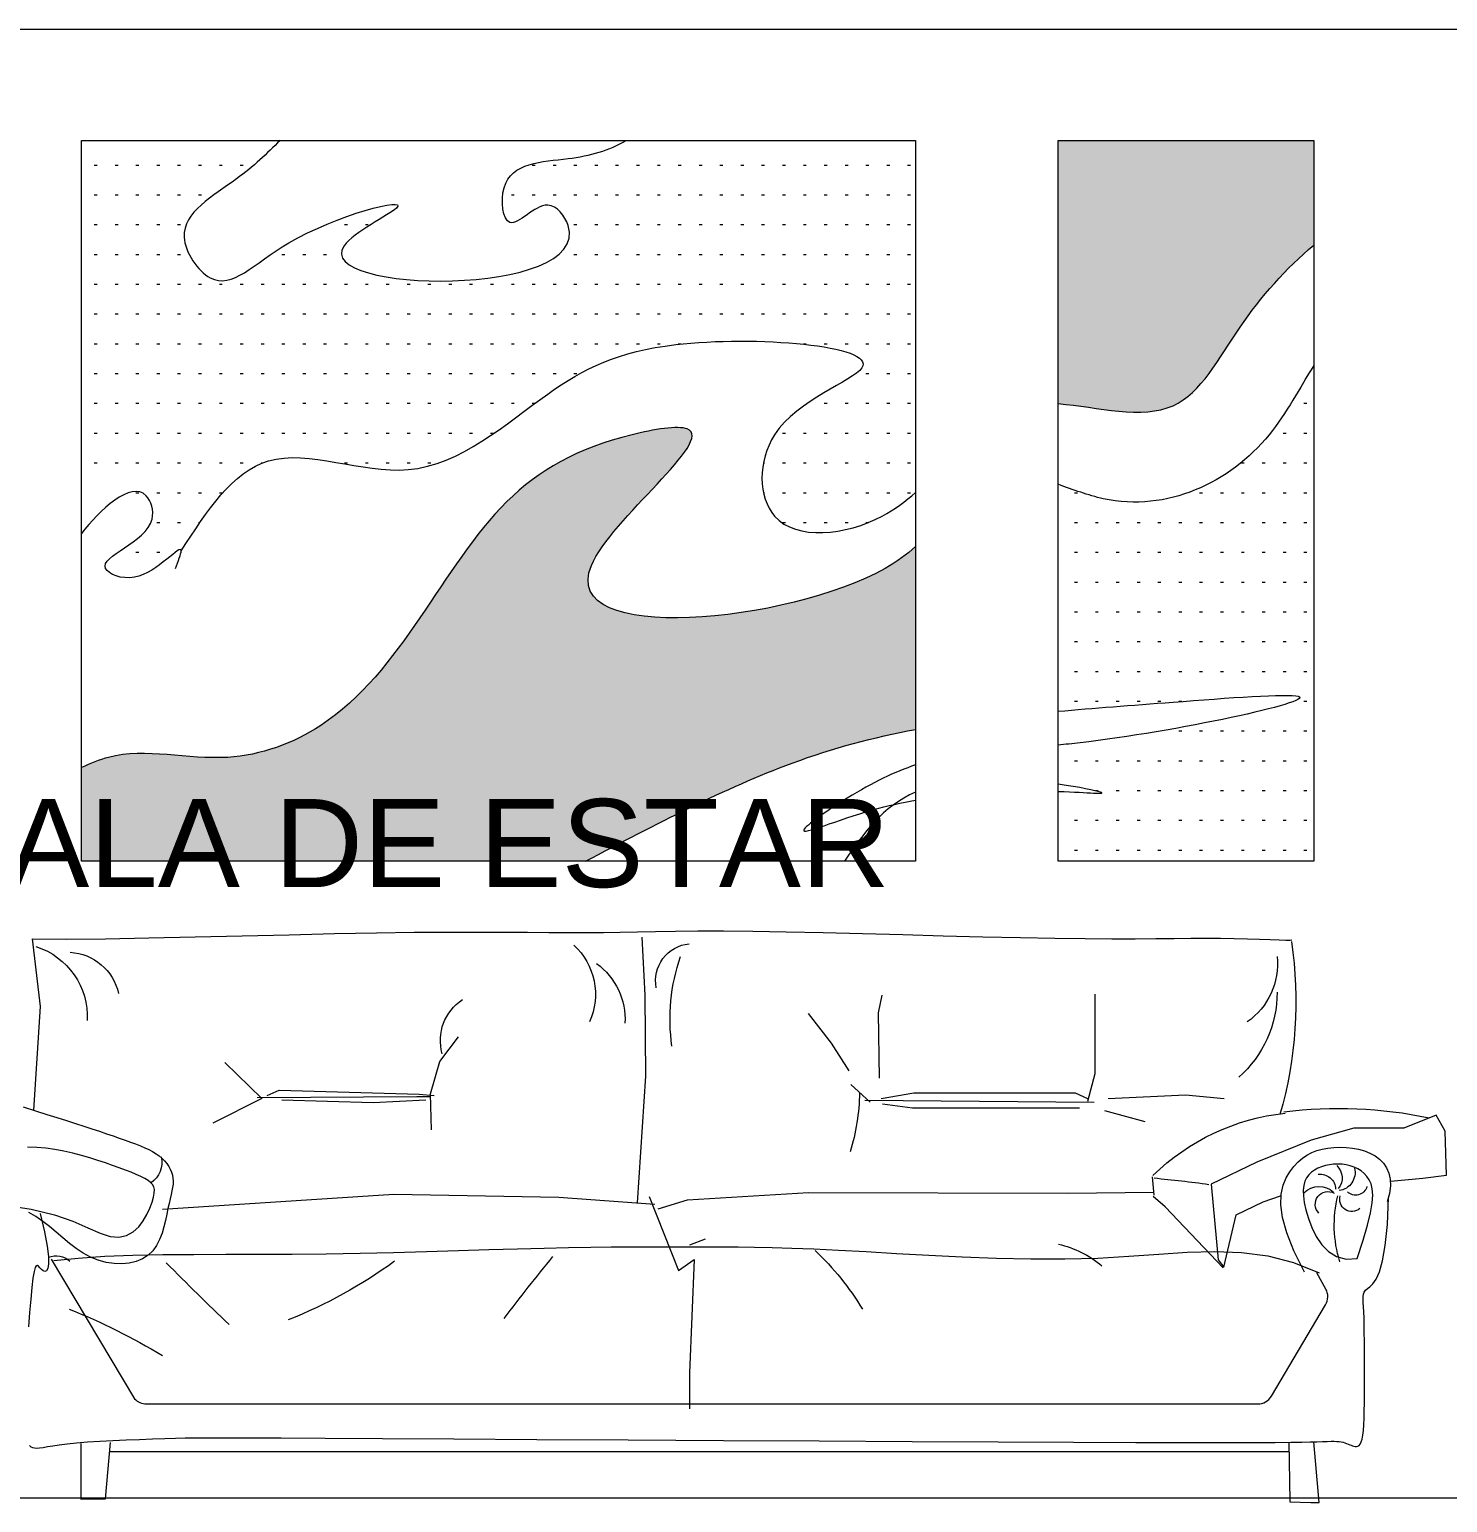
# Model space of a CAD drawing. Header units: metres. Extents: x -2 to 3328848, y -2 to 2725060.
# Drawn here: x 1663906.1 to 1663930.23, y 1363077.67 to 1363102.75 of the extents above; entities that cross this region are included whole.
import ezdxf

# ---------------------------------------------------------------- set-up
doc = ezdxf.new("R2010")
doc.units = ezdxf.units.M
doc.layers.get('0').update_dxf_attribs({"color": 253, "lineweight": 0})
doc.layers.add('8', color=253, linetype='Continuous', lineweight=0)
doc.layers.add('CYAN', color=253, linetype='Continuous', lineweight=0)
doc.styles.get("Standard").update_dxf_attribs({"font": 'arial.ttf'})

# ---------------------------------------------------------------- blocks, each defined once
blk = doc.blocks.new('A$C16C20323')
at = {"layer": '8'}
h = blk.add_hatch(dxfattribs=at)
h.set_pattern_fill('ACAD_ISO07W100,_I', color=256, scale=10, style=2)
h.set_pattern_definition([(180, (75748.87626669418, -16613.22087802776), (0, 50), [5, -30])])
edge = h.paths.add_edge_path()
edge.add_spline(control_points=[(3090.807434947885, 2286.336886650122), (3112.962445747238, 2264.633118708804), (3164.920705838333, 2213.733120064509), (3285.654595040105, 2148.968980203772), (3190.330738454781, 2011.607894400349), (3090.649810594521, 2136.150973360502), (2803.628447655516, 2211.923528292562), (3174.661722726611, 2032.047189992951), (2506.975251336247, 2020.173169746759), (2645.79708579024, 2203.007557604255), (2713.181267951062, 2114.121071912577), (2728.487964830303, 2250.427729937521), (2606.213376875123, 2250.329145868771), (2538.48674379813, 2269.827190946624), (2509.919184869228, 2286.336886650122)], knot_values=[0, 0, 0, 0, 97.61077885789359, 228.9182470513934, 310.1310501586204, 454.3477405367803, 644.2120835343969, 752.5776208347598, 1129.994825742639, 1178.305789813248, 1248.190508174087, 1307.545253836941, 1425.49939993699, 1527.750201225838, 1527.750201225847, 1527.750201225847, 1527.750201225847], degree=3, periodic=0)
edge.add_line((2509.919184869226, 2286.336886650123), (2024.431556882933, 2286.336886650123))
edge.add_line((2024.431556882933, 2286.336886650123), (2024.431556882932, 1695.632936274154))
edge.add_spline(control_points=[(2024.431556882962, 1695.632936274134), (2041.122916619366, 1680.63847138546), (2112.777621924164, 1626.872892960248), (2287.21873206897, 1607.025458723987), (2291.169325460665, 1830.167362143296), (1969.82562342743, 1933.318042198294), (2444.921117311562, 1971.244949360302), (2647.274927337276, 1870.856182566651), (2853.438835802517, 1680.440318463221), (3122.67561477689, 1805.236019726286), (3213.727811519624, 1664.046145885393), (3256.775556902008, 1597.294261174186)], knot_values=[0, 0, 0, 0, 62.00041497035954, 242.6126963318088, 379.2207695602697, 563.7128158320725, 878.551956538682, 1108.792192230507, 1375.23391594912, 1609.998469144567, 1820.522377331869, 1820.522377331869, 1820.522377331869, 1820.522377331869], degree=3, periodic=0)
edge.add_spline(control_points=[(3256.775556902027, 1597.294261174166), (3256.441093716606, 1610.992866469646), (3318.192144951434, 1532.496088095675), (3428.707406243731, 1579.593929407998), (3287.644651046474, 1618.598155332144), (3323.310575984637, 1732.874179316914), (3394.691339859317, 1665.358216356497), (3424.053829770637, 1626.567425349418)], knot_values=[30.85820975532749, 30.85820975532749, 30.85820975532749, 30.85820975538357, 120.4577728202238, 171.4190416240831, 285.3451521366473, 325.5784331047183, 451.4304912724597, 451.4304912724597, 451.4304912724597, 451.4304912724597], degree=3, periodic=0)
edge.add_line((3424.053829770637, 1626.567425349421), (3424.053829770637, 2286.336886650123))
edge.add_line((3424.053829770637, 2286.336886650123), (3090.807434947884, 2286.336886650123))
edge = h.paths.add_edge_path()
edge.add_spline(control_points=[(1784.856474504209, 1709.198975520409), (1760.16515648675, 1700.103637754492), (1627.306801385639, 1650.386517503659), (1450.312632960791, 1733.279684344347), (1379.685754062375, 1871.481623265117), (1356.143349056816, 1908.667953275883)], knot_values=[6877.723655765918, 6877.723655765918, 6877.723655765918, 6877.723655765918, 6948.392645921197, 7246.618386428713, 7380.027864931973, 7380.027864931973, 7380.027864931973, 7380.027864931973], degree=3, periodic=0)
edge.add_line((1356.143349056816, 1908.667953275884), (1356.143349056817, 1076.485744267451))
edge.add_line((1356.143349056817, 1076.485744267451), (1784.856474504209, 1076.48574426745))
edge.add_line((1784.856474504209, 1076.48574426745), (1784.856474504209, 1193.621246531704))
edge.add_spline(control_points=[(1784.856474504209, 1193.621246531704), (1732.42987164676, 1191.963101595316), (1682.531681949142, 1186.181902779452), (1748.873046933979, 1200.879480257539), (1784.856474504195, 1205.804784565011)], knot_values=[2454.856752107954, 2454.856752107954, 2454.856752107954, 2454.856752107954, 2611.839141162161, 2718.165591787911, 2718.165591787911, 2718.165591787911, 2718.165591787911], degree=3, periodic=0)
edge.add_line((1784.856474504209, 1205.804784565014), (1784.856474504209, 1271.480808056899))
edge.add_spline(control_points=[(1784.856474504209, 1271.480808056902), (1773.195346315988, 1272.580399477676), (1610.478547400737, 1289.343574450464), (1217.520948854406, 1372.689678895211), (1580.726523618709, 1344.33639383566), (1726.164897851937, 1333.467961466067), (1784.856474504239, 1328.259444582796)], knot_values=[868.2546038146513, 868.2546038146513, 868.2546038146513, 868.2546038146513, 898.3869557567127, 1272.722790393015, 1482.85031008688, 1645.919818249299, 1645.919818249299, 1645.919818249299, 1645.919818249299], degree=3, periodic=0)
edge.add_line((1784.85647450421, 1328.259444582798), (1784.85647450421, 1709.198975520408))
edge = h.paths.add_edge_path()
edge.add_spline(control_points=[(1116.568384518629, 1431.323699722907), (1103.774309084387, 1432.829121841638), (1014.165046441107, 1444.99805470787), (927.9394398374134, 1473.239856258075), (753.5130033852329, 1559.159138341911), (687.8552590712497, 1596.028433240248)], knot_values=[4975.167544176809, 4975.167544176809, 4975.167544176809, 4975.167544176809, 5007.226868673364, 5206.40107326521, 5364.658560650051, 5364.658560650051, 5364.658560650051, 5364.658560650051], degree=3, periodic=0)
edge.add_line((687.8552590712352, 1596.028433240257), (687.8552590712357, 1076.485744267451))
edge.add_line((687.8552590712357, 1076.485744267451), (1116.568384518628, 1076.48574426745))
edge.add_line((1116.568384518628, 1076.48574426745), (1116.568384518629, 1431.323699722908))
h = blk.add_hatch(dxfattribs=at)
h.set_pattern_fill('ACAD_ISO07W100,_I', color=256, scale=5, style=2)
h.set_pattern_definition([(180, (75748.87626669418, -16613.22087802776), (0, 25), [2.5, -15])])
edge = h.paths.add_edge_path()
edge.add_spline(control_points=[(3424.053829770637, 1233.617259427814), (3409.216918665319, 1240.730906812645), (3332.825740039159, 1272.187455007774), (3188.733375155993, 1229.944814777464), (2908.083245903603, 1333.790621161224), (2787.728959709653, 1658.212120687658), (2567.648881772475, 1783.945028638667), (2301.103669536431, 1828.75023335579), (2846.521864768583, 1414.278055953848), (2187.885299449947, 1482.122839316489), (2039.093269616555, 1591.364252201423), (2024.431556882933, 1604.738077924656)], knot_values=[7681.411536344342, 7681.411536344342, 7681.411536344342, 7681.411536344342, 7730.333959412095, 7930.471943770684, 8095.639294761695, 8584.239328886799, 8822.252447204872, 8915.511186653637, 9195.743884754611, 9688.79072809375, 9749.993100443644, 9749.993100443644, 9749.993100443644, 9749.993100443644], degree=3, periodic=0)
edge.add_line((2024.431556882933, 1604.738077924655), (2024.431556882933, 1297.766152563123))
edge.add_spline(control_points=[(2024.431556882933, 1297.766152563123), (2095.382675164437, 1284.505225155237), (2270.317088950294, 1238.177055438715), (2460.764099213469, 1138.178945599644), (2578.259027518696, 1076.485823035193)], knot_values=[0, 0, 0, 0, 238.2396038911741, 621.9427748959197, 621.9427748959197, 621.9427748959197, 621.9427748959197], degree=3, periodic=0)
edge.add_line((2578.259027518696, 1076.485823035193), (3424.053829770636, 1076.485823035192))
edge.add_line((3424.053829770636, 1076.485823035192), (3424.053829770636, 1233.617259427815))
edge = h.paths.add_edge_path()
edge.add_spline(control_points=[(1356.143349056816, 2110.866761329595), (1402.748196677494, 2071.524434224379), (1487.89469741832, 1976.198052467949), (1576.909897108417, 1798.834227937474), (1718.453709691632, 1838.961620587794), (1784.856474504209, 1844.689031297512)], knot_values=[2122.531057939208, 2122.531057939208, 2122.531057939208, 2122.531057939208, 2291.073643157746, 2464.156657005595, 2654.935237418556, 2654.935237418556, 2654.935237418556, 2654.935237418556], degree=3, periodic=0)
edge.add_line((1784.85647450421, 1844.689031297512), (1784.856474504209, 2286.336807882381))
edge.add_line((1784.856474504209, 2286.336807882381), (1356.143349056817, 2286.336807882381))
edge.add_line((1356.143349056817, 2286.336807882381), (1356.143349056817, 2110.866761329596))
edge = h.paths.add_edge_path()
edge.add_spline(control_points=[(687.8552590712497, 1700.02837528045), (789.4333962179226, 1682.068972296776), (1005.271468778563, 1618.733797581208), (993.2658828715357, 2079.969309721429), (804.7183149740304, 2054.733201123421), (696.534630258815, 2067.549976949475), (687.8552590712352, 2068.704566593176)], knot_values=[3818.452347900766, 3818.452347900766, 3818.452347900766, 3818.452347900766, 4073.349248349035, 4385.634460489704, 4610.650925174316, 4630.064468693025, 4630.064468693025, 4630.064468693025, 4630.064468693025], degree=3, periodic=0)
edge.add_line((687.8552590712347, 2068.704566593175), (687.8552590712347, 1700.028375280453))
for p, q in [((2403.116257699876, 432.6202585740793), (2377.080754266877, 442.7544496524606)), ((3376.933550917194, 85.69534500548252), (1397.961425782662, 85.69534500548252))]:
    blk.add_line(p, q, dxfattribs=at)
for points in [[(2483.605101161214, 949.0706227224546), (2478.960868670532, 851.6215687129989), (2477.41276786587, 715.5022217199985), (2491.47431501151, 503.1916017285948)], [(1735.459327801509, 673.7498837509738), (1723.074661210805, 720.1542119120386), (1723.074661210805, 853.179921414845)], [(2084.988582627862, 712.420137702542), (2086.536683432525, 822.2437026408115), (2080.344350137166, 851.6330831537598)], [(2136.075279872064, 724.7946095993648), (2165.488845544154, 771.1989377604295), (2204.1909461209, 820.6969034117028)], [(2836.56781930312, 625.7872028880483), (2838.115920107783, 686.1128412070357), (2822.635051907782, 740.2512045456351), (2791.673455354292, 782.0150959873972)], [(3183.270735590952, 738.7044053165264), (3121.347402637461, 678.3787669975391), (3203.395766358401, 636.614914587768)], [(2100.469450827863, 672.2030454898741), (2132.979148186016, 701.5924650348279)], [(1701.401529638708, 678.390320470291), (1571.362600359615, 684.5775564186879), (1506.343205643338, 678.390320470291)], [(2109.757915809256, 675.2966829800826), (1724.622762015453, 672.2030454898741)], [(2081.991182573984, 678.4477755780499), (2027.42293667738, 687.5350112520064), (1756.316315173433, 687.5350112519918), (1735.853205481384, 678.4477755780354)], [(2079.717488180817, 669.3605399040935), (2029.696631070547, 662.5451229066202), (1749.495231993918, 662.5451229066202)], [(3112.676080280347, 682.9914129310309), (3092.212970588313, 692.0786486049728), (2857.314467783013, 685.2631925755086), (2832.304039227893, 682.9914129310309)], [(3129.087836737453, 679.9256052586388), (2861.337152484528, 681.4724044877476), (2838.115920107783, 681.4724044877476)], [(3087.665651725227, 676.1759569015521), (2934.619447841571, 671.6323585805767), (2845.946065740412, 676.1759569015521)], [(1707.593862934067, 658.2817743639425), (1639.478196685217, 639.7200274867319)], [(1371.656261377662, 386.8234510127186), (1389.438778142052, 422.3988420391652), (1401.454947585662, 452.719666177607), (1408.48555344269, 478.3371354198862), (1411.311379447419, 499.8024617578449), (1410.713209334106, 517.6668571833252), (1407.471826836976, 532.4815336881693), (1402.368015690343, 544.7977032642775), (1396.182559628403, 555.166577903492), (1389.561543489443, 564.062998803649), (1382.612256527689, 571.6563239867937), (1375.307289101402, 578.0395406809366), (1367.619231568897, 583.3056361141171), (1359.520674288375, 587.5475975144036), (1350.984207618094, 590.8584121098356), (1341.982421916342, 593.3310671284235), (1332.487907541348, 595.0585497982356), (1322.507994484869, 596.1115558999845), (1312.188971272364, 596.4716154253074), (1301.711866062848, 596.0979669184562), (1291.257707015306, 594.9498489237994), (1281.007522288666, 592.986499985589), (1271.142340041915, 590.1671586481352), (1261.843188434039, 586.4510634557773), (1253.291095623994, 581.7974529527964), (1245.6661352683, 576.1634234847115), (1239.144563013586, 569.4975026019056), (1233.901680004012, 561.7460756559994), (1230.11278738371, 552.855527998614), (1227.953186296902, 542.7722449813118), (1227.598177887689, 531.4426119557138), (1229.223063300262, 518.8130142734117), (1233.003143678783, 504.8298372860554)], [(1283.172860752864, 409.4130663612123), (1273.116478489523, 440.2743444918269), (1265.778020621961, 465.7190081627305), (1260.877497523252, 486.4050028722522), (1258.13491956635, 502.9902741187798), (1257.270297124327, 516.1327674006425), (1258.003640570168, 526.4904282161988), (1260.054960276859, 534.7212020638071), (1263.144266617441, 541.4830344417678), (1267.024958782902, 547.3288212017178), (1271.583991236097, 552.3912596080299), (1276.741707257854, 556.6979972784138), (1282.418450128942, 560.2766818304917), (1288.534563130248, 563.154960881915), (1295.010389542542, 565.360482050306), (1301.766272646651, 566.9208929533743), (1308.722555723405, 567.8638412087421), (1315.796088292336, 568.2129250543621), (1322.889744827917, 567.9755452095087), (1329.902906043266, 567.1550530137574), (1336.734952651561, 565.754799806713), (1343.28526536595, 563.7781369279219), (1349.453224899611, 561.2284157169597), (1355.138211965721, 558.1089875134312), (1360.239607277399, 554.4232036568828), (1364.65933915686, 550.1473152149374), (1368.309526362384, 545.1491721671155), (1371.104835261314, 539.2695242210139), (1372.95993222094, 532.3491210841712), (1373.789483608634, 524.2287124641844), (1373.508155791686, 514.749048068592), (1372.030615137439, 503.7508776050199), (1369.271528013211, 491.0749507809487), (1365.130618869458, 476.7558743240043), (1359.447844489288, 461.6036830417543), (1352.04821973895, 446.6222687617956), (1342.756759484662, 432.8155233116668), (1331.398478592673, 421.1873385189647), (1317.798391929231, 412.741606211257), (1301.781514360526, 408.4822182161406), (1283.172860752864, 409.4130663612123)], [(1623.755324109195, 515.7686340650216), (1626.851525718492, 546.7048528390842)], [(2456.434687656219, 493.0397650406485), (2406.98963429303, 508.2411172130196), (2204.1909461209, 520.615628141848), (1769.51712596431, 519.0687898807337), (1624.258546866666, 520.7966688254928)], [(1508.183928618382, 394.1788367334775), (1605.795536770689, 496.4837412765446), (1625.529976251113, 513.7372134922443)], [(2471.172467219483, 513.4920925162405), (2421.949078160818, 389.6058082825875), (2396.070161494659, 407.7226028507248), (2403.515281095359, 217.530531827415), (2403.515281095359, 157.3767904476663)], [(3287.932846036376, 492.2542194358502), (2900.039183138026, 517.5104762108786), (2622.932495421701, 512.8700394915759), (2462.196766884852, 501.036080280548)], [(1398.248074205534, 100.9701993768067), (1397.035395241881, 36.34924530508215), (1396.63123884394, 1.211621776423272), (1361.060511272372, -9.646788384998217e-06), (1347.317235890587, -9.646788384998217e-06), (1356.33237864665, 101.9824772435495)], [(3425.259372230488, 99.35700671138693), (3425.259372230488, 40.20228943692564), (3425.259372230488, 5.695345005482523), (3405.390470336002, 6.100731383976381), (3383.761530259319, 6.100731383976381), (3375.650712692193, 100.6495514758535)]]:
    blk.add_lwpolyline(points, dxfattribs=at)
blk.add_lwpolyline([(3474.753596009919, 408.2569899976479), (3334.938257624264, 174.1026047290616, -0.2093861550752486), (3315.257805076108, 165.4830738334967), (1450.278568292488, 165.4830738334822, -0.2648401492278568), (1427.245726850422, 178.6033783162384), (1336.390967859435, 331.831399958839, -0.2661273810817196), (1335.991339780128, 358.4478614891668), (1350.933596573333, 385.4656057079519)], format="xyb", dxfattribs=at)
for centre, radius, start, end in [((1536.105100395667, 904.303116904859), 118.9813641959631, 174.0901394615361, 235.0209089518803), ((2398.189934100621, 875.9115097457798), 62.44129747743111, 349.0678784257859, 84.12325331977777), ((2111.902360225911, 811.460746565539), 324.4958156341367, 351.9926615556597, 18.89688099753966), ((2672.610046911126, 853.3343905649635), 111.1029072156121, 132.2007115446772, 204.7532286367457), ((3447.893111199053, 835.9933641545613), 87.84253446565185, 93.0583135878144, 167.8196465602301), ((3537.57485639643, 815.7668980022827), 123.1947560238851, 107.5100380220941, 183.0555878460698), ((2626.948436264312, 811.135766648611), 115.1187160921854, 125.6966884856016, 183.3400406647243), ((1607.779052588579, 856.4076304469163), 190.0236154103651, 179.8476621519279, 228.6430687671094), ((2740.111045156373, 775.77276838115), 81.67016091585361, 344.1138342328233, 57.02921112171845), ((2459.377071413866, 690.8856300431034), 340.766011016308, 180.5225603479764, 197.437199581312), ((1364.988347644292, 282.2600143101263), 373.2873414824479, 45.61782475897713, 83.96316394776878), ((3331.34002034922, 571.2575110968573), 42.20421751986737, 167.8641151340355, 235.2821049806535), ((1318.000908181508, 554.3098504489717), 31.10694981619264, 167.0394770984451, 261.5781038157494), ((1336.109298840398, 544.9613631715438), 27.61286478271088, 131.7065432137361, 220.6591199362513), ((1345.505163070804, 525.1126575689377), 26.06905380495595, 83.075171003778, 177.8028938817334), ((1851.834025257151, -1816.70180965486), 2372.454313667237, 95.51204707688491, 97.74216850405789), ((1285.860005258044, 535.4931471399577), 19.45832727154941, 195.1686672965458, 315.3673765317782), ((1332.335501257607, 500.5372123800007), 21.36127958787609, 316.3413212535944, 118.8413898532196), ((1347.337229104844, 494.2763790313729), 36.19314589450635, 45.53509397851948, 132.4909824484523), ((1292.286986822379, 508.9922567918802), 20.33583746334678, 229.5753243845396, 17.06290389620183), ((1113.656504911705, 466.2337642721504), 208.1477168199841, 342.6797425897872, 13.53803393884416), ((1822.701019691391, 266.3087442667129), 171.6148517495221, 102.8108695105425, 130.2816028278584), ((2532.114470604982, 68.66199037980914), 490.6787386883699, 133.7272450529709, 148.5407315843611), ((-1019.692504239632, -2561.247941529527), 4710.323846487793, 37.5447599489049, 39.15330790776118), ((3387.599590701153, 1081.454470884473), 834.6934482151681, 234.1332206506805, 248.1854021586805), ((51.30857995415863, 3580.95029607719), 4531.993216265621, 313.5948552882178, 315.4645119576178), ((3466.443402043937, 380.3038485103134), 33.95571817288223, 67.53627887608069, 132.5465713537118), ((3850.568962374135, -683.3421083433532), 1086.77968348133, 111.9378556379355, 121.1545974054095)]:
    blk.add_arc(centre, radius, start, end, dxfattribs=at)
for points, knots in [([(3090.807434947885, 2286.336886650122), (3112.962445747238, 2264.633118708804), (3164.920705838333, 2213.733120064509), (3285.654595040105, 2148.968980203772), (3190.330738454781, 2011.607894400349), (3090.649810594521, 2136.150973360502), (2803.628447655516, 2211.923528292562), (3174.661722726611, 2032.047189992951), (2506.975251336247, 2020.173169746759), (2645.79708579024, 2203.007557604255), (2713.181267951062, 2114.121071912577), (2728.487964830303, 2250.427729937521), (2606.213376875123, 2250.329145868771), (2538.48674379813, 2269.827190946624), (2509.919184869228, 2286.336886650122)], [0, 0, 0, 0, 97.61077885789359, 228.9182470513934, 310.1310501586204, 454.3477405367803, 644.2120835343969, 752.5776208347598, 1129.994825742639, 1178.305789813248, 1248.190508174087, 1307.545253836941, 1425.49939993699, 1527.750201225838, 1527.750201225847, 1527.750201225847, 1527.750201225847]), ([(1784.856474504209, 1844.689031297512), (1718.453709691632, 1838.961620587794), (1576.909897108417, 1798.834227937474), (1487.89469741832, 1976.198052467949), (1402.748196677494, 2071.524434224379), (1356.143349056816, 2110.866761329595)], [2122.531057939207, 2122.531057939207, 2122.531057939207, 2122.531057939207, 2313.309638352167, 2486.392652200017, 2654.935237418555, 2654.935237418555, 2654.935237418555, 2654.935237418555]), ([(3256.775556902008, 1597.294261174186), (3213.727811519624, 1664.046145885393), (3122.67561477689, 1805.236019726286), (2853.438835802517, 1680.440318463221), (2647.274927337276, 1870.856182566651), (2444.921117311562, 1971.244949360302), (1969.82562342743, 1933.318042198294), (2291.169325460665, 1830.167362143296), (2287.21873206897, 1607.025458723987), (2112.777621924164, 1626.872892960248), (2041.122916619366, 1680.63847138546), (2024.431556882962, 1695.632936274134)], [0, 0, 0, 0, 210.5239081873018, 445.288461382749, 711.7301851013622, 941.9704207931874, 1256.809561499797, 1441.3016077716, 1577.909681000061, 1758.52196236151, 1820.522377331869, 1820.522377331869, 1820.522377331869, 1820.522377331869]), ([(1356.143349056816, 1908.667953275883), (1379.685754062375, 1871.481623265117), (1450.312632960791, 1733.279684344347), (1627.306801385639, 1650.386517503659), (1760.16515648675, 1700.103637754492), (1784.856474504209, 1709.198975520409)], [6877.723655765918, 6877.723655765918, 6877.723655765918, 6877.723655765918, 7011.133134269178, 7309.358874776694, 7380.027864931973, 7380.027864931973, 7380.027864931973, 7380.027864931973]), ([(2024.431556882933, 1604.738077924656), (2039.093269616555, 1591.364252201423), (2187.885299449947, 1482.122839316489), (2846.521864768583, 1414.278055953848), (2301.103669536431, 1828.75023335579), (2567.648881772475, 1783.945028638667), (2787.728959709653, 1658.212120687658), (2908.083245903603, 1333.790621161224), (3188.733375155993, 1229.944814777464), (3332.825740039159, 1272.187455007774), (3409.216918665319, 1240.730906812645), (3424.053829770637, 1233.617259427814)], [7681.411536344342, 7681.411536344342, 7681.411536344342, 7681.411536344342, 7742.613908694235, 8235.660752033375, 8515.893450134348, 8609.152189583114, 8847.165307901187, 9335.76534202629, 9500.932693017301, 9701.07067737589, 9749.993100443644, 9749.993100443644, 9749.993100443644, 9749.993100443644]), ([(3266.538290560056, 1568.021096998968), (3261.71451851599, 1580.298770063451), (3242.884494297818, 1628.22576143745), (3318.192144951434, 1532.496088095675), (3428.707406243731, 1579.593929407998), (3287.644651046474, 1618.598155332144), (3323.310575984637, 1732.874179316914), (3394.691339859317, 1665.358216356497), (3424.053829770637, 1626.567425349418)], [0, 0, 0, 0, 30.85820975538357, 120.4577728202238, 171.4190416240831, 285.3451521366473, 325.5784331047183, 451.4304912724597, 451.4304912724597, 451.4304912724597, 451.4304912724597]), ([(1784.856474504239, 1328.259444582796), (1726.164897851937, 1333.467961466067), (1580.726523618709, 1344.33639383566), (1217.520948854406, 1372.689678895211), (1610.478547400737, 1289.343574450464), (1773.195346315988, 1272.580399477676), (1784.856474504209, 1271.480808056902)], [868.2546038146513, 868.2546038146513, 868.2546038146513, 868.2546038146513, 1031.324111977071, 1241.451631670936, 1615.787466307238, 1645.919818249299, 1645.919818249299, 1645.919818249299, 1645.919818249299]), ([(2578.259027518696, 1076.485823035193), (2460.764099213469, 1138.178945599644), (2270.317088950294, 1238.177055438715), (2095.382675164437, 1284.505225155237), (2024.431556882933, 1297.766152563123)], [0, 0, 0, 0, 383.7031710047456, 621.9427748959197, 621.9427748959197, 621.9427748959197, 621.9427748959197]), ([(2024.431556882933, 1238.145533262516), (2059.1187731588, 1226.478301804582), (2124.487372583404, 1195.71594229445), (2259.584515506169, 1100.413399854235), (2134.116202086676, 1155.808982055762), (2047.9854439552, 1174.80662650146), (2024.431556882904, 1178.97807356271)], [1900.322982901334, 1900.322982901334, 1900.322982901334, 1900.322982901334, 2017.151876547056, 2107.93485854968, 2229.965231361151, 2276.241001714555, 2276.241001714555, 2276.241001714555, 2276.241001714555]), ([(1784.856474504209, 1193.621246531704), (1732.42987164676, 1191.963101595316), (1682.531681949142, 1186.181902779452), (1748.873046933979, 1200.879480257539), (1784.856474504195, 1205.804784565011)], [2454.856752107954, 2454.856752107954, 2454.856752107954, 2454.856752107954, 2611.839141162161, 2718.165591787911, 2718.165591787911, 2718.165591787911, 2718.165591787911])]:
    blk.add_open_spline(points, degree=3, knots=knots, dxfattribs=at)
blk.add_open_spline([(2024.431556882919, 1192.348757777141), (2079.759862031264, 1168.984030974007), (2111.786529214151, 1122.734927004592), (2143.813196397023, 1076.485823035193)], degree=3, dxfattribs=at)
at = {"layer": 'CYAN'}
for points in [[(1784.856474504209, 2286.336807882381), (1356.143349056816, 2286.336807882381), (1356.143349056816, 1076.485744267451), (1784.856474504209, 1076.485744267451)], [(3424.053829770637, 2286.336886650122), (2024.431556882933, 2286.336886650122), (2024.431556882933, 1076.485823035193), (3424.053829770637, 1076.485823035193)]]:
    blk.add_lwpolyline(points, close=True, dxfattribs=at)
for points in [[(3506.938897436063, 946.1758532852364), (3450.007432493949, 945.9363402626732), (3383.838495118442, 946.5293039250791), (3310.865563344283, 947.7546829989551), (3233.522115206069, 949.4124162107728), (3154.241628738513, 951.302442287033), (3075.457581976269, 953.2246999542076), (2999.603452953961, 954.9791279387973), (2929.112719706332, 956.3656649672739), (2865.884891633716, 957.2360813431696), (2809.683603599478, 957.6494736783752), (2759.738521832725, 957.7167701617836), (2715.279312562503, 957.5488989822588), (2675.535642017887, 957.2567883287811), (2639.737176427981, 956.9513663901853), (2607.113582021833, 956.7435613553935), (2576.894525028576, 956.7443014133569), (2548.247671989768, 957.028278201582), (2520.092690697362, 957.5252371521165), (2491.287249255765, 958.1286871457378), (2460.689015769443, 958.7321370631071), (2427.155658342803, 959.2290957849727), (2389.544845080338, 959.513072192025), (2346.714244086455, 959.477575164954), (2297.521523465621, 959.0161135845083), (2241.318543901216, 958.0613909799977), (2179.433936392263, 956.7028894750947), (2113.690524516816, 955.0692858421789), (2045.911131852816, 953.2892568535135), (1977.918581978287, 951.4914792814488), (1911.535698471227, 949.8046298983063), (1848.585304909604, 948.3573854763781), (1790.890224871444, 947.2784227879856), (1739.835015177043, 946.6575078981368), (1695.051165615892, 946.4287640426737), (1655.731899219754, 946.4874037501249), (1621.070439020477, 946.7286395489609), (1590.260008049852, 947.0476839677394), (1562.493829339641, 947.33974953496), (1536.965125921692, 947.5000487791513), (1512.867120827766, 947.4237942288128), (1489.624098401298, 947.0432084378517), (1467.584588232261, 946.4385540617477), (1447.328181222299, 945.7271037813007), (1429.434468273001, 945.0261302773397), (1414.483040285922, 944.4529062306938), (1403.053488162768, 944.124704322192), (1395.725402805067, 944.1587972326925), (1393.078375114463, 944.672457642966)], [(3506.938897436077, 946.1758532852509), (3493.407419585346, 832.6455751926951), (3504.640132120359, 658.681473603061)], [(3521.683703954026, 664.1605839006334), (3501.194753295582, 657.5738647765793), (3482.47586415369, 651.6123393430862), (3465.241543440221, 646.1500177466041), (3449.206298066987, 641.0609101336995), (3434.125872775781, 636.2380440157976), (3419.920963627475, 631.650516363934), (3406.553504512805, 627.286441514032), (3393.985429322507, 623.1339338020443), (3382.178671947346, 619.1811075638652), (3371.095166278028, 615.4160771354764), (3360.696846205261, 611.8269568527721), (3350.945645619839, 608.401861051705), (3341.807444273538, 605.1216292309946), (3333.263905362503, 601.9380015403403), (3325.300637943947, 598.795443292267), (3317.903251075113, 595.6384197992993), (3311.057353813158, 592.4113963739619), (3304.748555215352, 589.0588383287213), (3298.962464338911, 585.5252109761313), (3293.684690241018, 581.7549796286876), (3288.905718101465, 577.7083319105986), (3284.63553759041, 573.4083446929253), (3280.889014500499, 568.8938171584414), (3277.68101462441, 564.2035484898333), (3275.026403754819, 559.3763378699332), (3272.940047684431, 554.4509844814274), (3271.436812205924, 549.466287507119), (3270.531563111945, 544.4610461297525), (3270.224266053308, 539.4451430452427), (3270.455286113123, 534.3127950020971), (3271.150088232636, 528.9293022620805), (3272.234137353065, 523.159965086812), (3273.632898415628, 516.8700837379984), (3275.271836361542, 509.9249584774043), (3277.076416132026, 502.1898895666491), (3278.972102668296, 493.5301772674393), (3280.930621773048, 483.8897461528795), (3283.108742694647, 473.5270180414918), (3285.709495542906, 462.7790390631963), (3288.935910427666, 451.9828553479419), (3292.991017458713, 441.4755130255908), (3298.077846745859, 431.5940582261501), (3304.399428398974, 422.6755370794526), (3312.158792527844, 415.0569957154767), (3321.477754108826, 409.0177012516906), (3332.15326758461, 404.6058047557271), (3343.901072264343, 401.8116782828256), (3356.43690745729, 400.6256938881961), (3369.476512472625, 401.0382236270489), (3382.735626619557, 403.039639554594), (3395.929989207289, 406.6203137260709), (3408.775339544998, 411.7706181966896), (3421.057165108607, 418.4255529572511), (3432.83994604052, 426.2986297411517), (3444.25791064986, 435.0479882173495), (3455.445287245748, 444.3317680548607), (3466.536304137277, 453.8081089226143), (3477.665189633597, 463.1351504896556), (3488.966172043802, 471.9710324249136), (3500.573479676983, 479.9738943974044), (3512.584515533628, 486.86286447971)], [(1227.169446744214, 539.5157824811868), (1172.899703211442, 544.4453292433864), (1133.430824250609, 549.3748760056005), (1135.897646666475, 623.3182725986662), (1150.698441315151, 650.4308773707999), (1204.968184847938, 628.247858392886), (1288.839587601338, 628.247858392886), (1360.376948198682, 608.5295932800473), (1451.648748276435, 571.557894983529), (1528.119753705498, 534.5861966869816), (1516.846300799196, 407.6334802688907), (1506.979081058991, 395.3095938473671), (1486.184052328797, 482.8258190718152), (1441.072296988728, 504.783155010995), (1411.79434440007, 514.7656677643499)], [(3555.590913419481, 499.5544630962795), (3508.225707710269, 492.702340676271), (3469.614243037431, 483.024993529918), (3438.415842932169, 472.0553430180262), (3413.289830925714, 461.3263105014012), (3392.895530549184, 452.3708173408777), (3375.892265333838, 446.7217848972032), (3361.143773875272, 445.520910714924), (3348.331455027088, 448.344997073229), (3337.341122707221, 454.3796224350772), (3328.058590833753, 462.8103652633108), (3320.369673324647, 472.8228040208596), (3314.160184097927, 483.6025171706824), (3309.315937071558, 494.3350831755924), (3305.722746163621, 504.2060804985776), (3303.285058414549, 512.5757526827474), (3301.981853354737, 519.5030035921336), (3301.810743637048, 525.2214021710352), (3302.769341914376, 529.9645173637218), (3304.855260839555, 533.9659181145216), (3308.066113065477, 537.4591733676752), (3312.399511245007, 540.6778520674525), (3317.853068031007, 543.8555231581813), (3324.415158010743, 547.1836180609789), (3332.037203509142, 550.6850181044683), (3340.661388785535, 554.3404670941782), (3350.229898099278, 558.1307088355497), (3360.684915709673, 562.0364871341117), (3371.968625876107, 566.0385457953344), (3384.023212857879, 570.1176286247173), (3396.79086091432, 574.2544794277892), (3410.207675554717, 578.4093770570726), (3424.185447288139, 582.4607405536481), (3438.629887873671, 586.2665240056194), (3453.446709070311, 589.6846815011486), (3468.541622637087, 592.5731671283684), (3483.820340333055, 594.7899349754407), (3499.188573917243, 596.1929391304693), (3514.552035148678, 596.640133681587)], [(3493.407419585346, 485.1116112052368), (3486.107129201017, 454.2361023498197), (3481.614186774168, 430.3945349487731), (3479.482053448752, 412.7628103539719), (3479.264190368718, 400.5168299173492), (3480.514058678076, 392.8324949906928), (3482.785119520777, 388.8857069259648), (3485.6308340408, 387.8523670749819), (3488.604663382153, 388.9083767896482), (3491.342348370541, 391.2357570621207), (3493.808748558993, 394.0410074457141), (3496.051003182234, 396.5367471340542), (3498.116251475018, 397.9355953207669), (3500.051632672155, 397.4501711994781), (3501.904286008401, 394.2930939638136), (3503.721350718479, 387.6769828073993), (3505.549966037201, 376.814456923832), (3507.421959644867, 361.2235208328311), (3509.307913003999, 341.6437203583737), (3511.163096022661, 319.1199866505303), (3512.942778608893, 294.6972508593426)], [(3511.398417260105, 95.7761642435471), (3509.114694274715, 93.75347362536922), (3506.368444544569, 92.33734947497942), (3503.101852329026, 91.55186173054608), (3499.220164064507, 91.40021961807724), (3494.480874895627, 91.8021895147358), (3488.604542144181, 92.65667708540786), (3481.311723131847, 93.86258799509596), (3472.322975180417, 95.31882790868622), (3461.358855611572, 96.92430249115205), (3448.139921747104, 98.57791740740868), (3432.386730908693, 100.1785783224004), (3413.985257687498, 101.6428422856807), (3393.483145752238, 102.9578718850062), (3371.593456040995, 104.1284810928009), (3349.029249491912, 105.159483881489), (3326.503587043073, 106.0556942233779), (3304.72952963259, 106.82192609095), (3284.420138198577, 107.4629934565419), (3266.288473679117, 107.9837102925776), (3250.332666246497, 108.3872859139483), (3233.691123009703, 108.6705110057628), (3212.787320311807, 108.8285715956263), (3184.044734495939, 108.8566537111146), (3143.88684190526, 108.7499433798912), (3088.73711888284, 108.5036266294737), (3015.019041771811, 108.1128894875546), (2919.156086915333, 107.572917981739), (2799.199393159754, 106.8869214777042), (2659.710749364676, 106.0902026938238), (2506.879606892981, 105.2260876866021), (2346.895417107546, 104.3379025124559), (2185.947631371193, 103.4689732278603), (2030.225701046831, 102.6626258893484), (1885.919077497281, 101.9621865533372), (1759.217212085481, 101.4109812763018), (1654.825630088788, 101.041103448948), (1571.514152442964, 100.8397157988766), (1506.568673998278, 100.7827483878609), (1457.275089604969, 100.8461312777035), (1420.919294113366, 101.0057945302069), (1394.787182373708, 101.2376682072027), (1376.164649236263, 101.5176823704642), (1362.337589551331, 101.821767081794), (1351.004902129978, 102.1250500234564), (1341.517501626498, 102.3994493594473), (1333.639306655983, 102.6160808742825), (1327.134235833553, 102.7460603523905), (1321.76620777433, 102.7605035782581), (1317.299141093376, 102.6305263363429), (1313.496954405811, 102.3272444111608), (1310.123566326729, 101.8217735871403), (1306.979030451403, 101.099671718428), (1304.007940295807, 100.2042649376926), (1301.191024356129, 99.19332144732107), (1298.509011128466, 98.12460944964187), (1295.942629109006, 97.05589714704183), (1293.472606793905, 96.04495274187866), (1291.079672679291, 95.14954443645183), (1288.744555261321, 94.42744043317725), (1286.456012897703, 93.95807207695543), (1284.234923392345, 93.907523283091), (1282.110194410765, 94.4635411094605), (1280.110733618421, 95.81387261396958), (1278.265448680802, 98.1462648544657), (1276.603247263367, 101.6484648888545), (1275.153037031603, 106.5082197749834), (1273.943725650999, 112.9132765707582), (1272.99378187368, 120.9896023356087), (1272.279918798435, 130.6160441349457), (1271.768410610632, 141.6096690357626), (1271.425531495755, 153.7875441050528), (1271.217555639174, 166.9667364097804), (1271.110757226343, 180.9643130169388), (1271.071410442688, 195.5973409935214), (1271.065789473578, 210.6828874064922), (1271.068198457084, 226.0267865935421), (1271.085061341597, 241.3899419750633), (1271.130832028182, 256.522024242262), (1271.219964417847, 271.1727040862279), (1271.36691241157, 285.0916521981089), (1271.586129910444, 298.0285392690821), (1271.892070815447, 309.7330359902371), (1272.299189027617, 319.9548130527219), (1272.793030611807, 328.5233737395865), (1273.243510288055, 335.5875517014319), (1273.491634940277, 341.3760131807612), (1273.37841145233, 346.1174244201065), (1272.744846708098, 350.0404516619419), (1271.431947591467, 353.3737611487995), (1269.280720986295, 356.3460191231825), (1266.132173776525, 359.1858918275939), (1261.914373863299, 362.3322900828753), (1256.903633217109, 367.0651030231347), (1251.463324825701, 374.8744643608188), (1245.956821676882, 387.2505078083159), (1240.747496758428, 405.6833670781016), (1236.198723058085, 431.6631758825642), (1232.67387356369, 466.6800679341795), (1230.53632126296, 512.2241769453649)], [(3470.40681703428, 406.1142501535905), (3429.390703738856, 410.4768369147459), (3385.024148352546, 413.4351971456745), (3337.69721492393, 415.2605103343631), (3287.799967501531, 416.223955968886), (3235.722470133958, 416.5967135372302), (3181.854786869735, 416.6499625274118), (3126.586981757442, 416.654882427476), (3070.309118845631, 416.8826527254387), (3013.444189691436, 417.5418041946505), (2956.546895886204, 418.5902727498869), (2900.204866529893, 419.923345591229), (2845.005730722376, 421.4363099187285), (2791.537117563639, 423.0244529325537), (2740.386656153612, 424.5830618327564), (2692.141975592167, 426.0074238194175), (2647.390704979261, 427.1928260926761), (2606.547366481085, 428.0609577877585), (2569.334054528692, 428.6391157806465), (2535.299756619454, 428.9809988824964), (2503.993460250713, 429.1403059044642), (2474.964152919754, 429.1707356576771), (2447.76082212395, 429.1259869533496), (2421.932455360613, 429.0597586025506), (2397.028040127116, 429.0257494164653), (2372.551094050068, 429.0531193590105), (2347.823255273208, 429.0728730051451), (2322.120692069657, 428.9914760825886), (2294.719572712449, 428.7153943190024), (2264.896065474648, 428.151093442164), (2231.926338629346, 427.2050391797638), (2195.086560449607, 425.7836972595214), (2153.652899208435, 423.7935334091562), (2107.192316695509, 421.2080316343599), (2056.434948766502, 418.268749052917), (2002.401724793672, 415.2842610606422), (1946.113574149218, 412.563143053263), (1888.59142620537, 410.4139704265945), (1830.856210334445, 409.145318576393), (1773.928855908584, 409.0657628984445), (1718.830292300074, 410.4838787885346), (1666.348714885346, 413.4600862990737), (1616.341383057603, 417.0621841090579), (1568.432822214221, 420.1098155540785), (1522.247557752635, 421.4226239698437), (1477.41011507019, 419.8202526919158), (1433.545019564292, 414.1223450559737), (1390.276796632374, 403.1485443976089), (1347.229971671812, 385.7184940524712)]]:
    blk.add_lwpolyline(points, dxfattribs=at)
for centre, radius, start, end in [((2077.053074282812, 841.2044869901692), 690.7134002946451, 171.63795747946, 195.9682464174433), ((1314.082934488688, -74.41749999656531), 735.9873659061192, 82.79472309211074, 101.8602268929487)]:
    blk.add_arc(centre, radius, start, end, dxfattribs=at)

msp = doc.modelspace()

# ---------------------------------------------------------------- linework, layer by layer
for p, q in [((1663951.358756993, 1363102.748858968), (1663843.608756993, 1363102.748858968)), ((1663951.358756993, 1363077.748858968), (1663843.608756993, 1363077.748858968))]:
    msp.add_line(p, q)

# ---------------------------------------------------------------- block references
at = {"xscale": -0.010140944072121, "yscale": 0.010140944072121, "zscale": 0.010140944072121}
msp.add_blockref('A$C16C20323', (1663941.708686159, 1363077.672890355), dxfattribs=at)
msp.add_blockref('A$C16C20323', (1663941.708686159, 1363077.672890355), dxfattribs=at)

# ---------------------------------------------------------------- texts
at = {"linetype": 'Continuous', "insert": (1663904.323820204, 1363089.648704384), "char_height": 1.5, "attachment_point": 1}
msp.add_mtext_dynamic_manual_height_columns('SALA DE ESTAR', width=45.32035914068729, gutter_width=125, heights=[0], dxfattribs=at)

doc.saveas('drawing.dxf')
